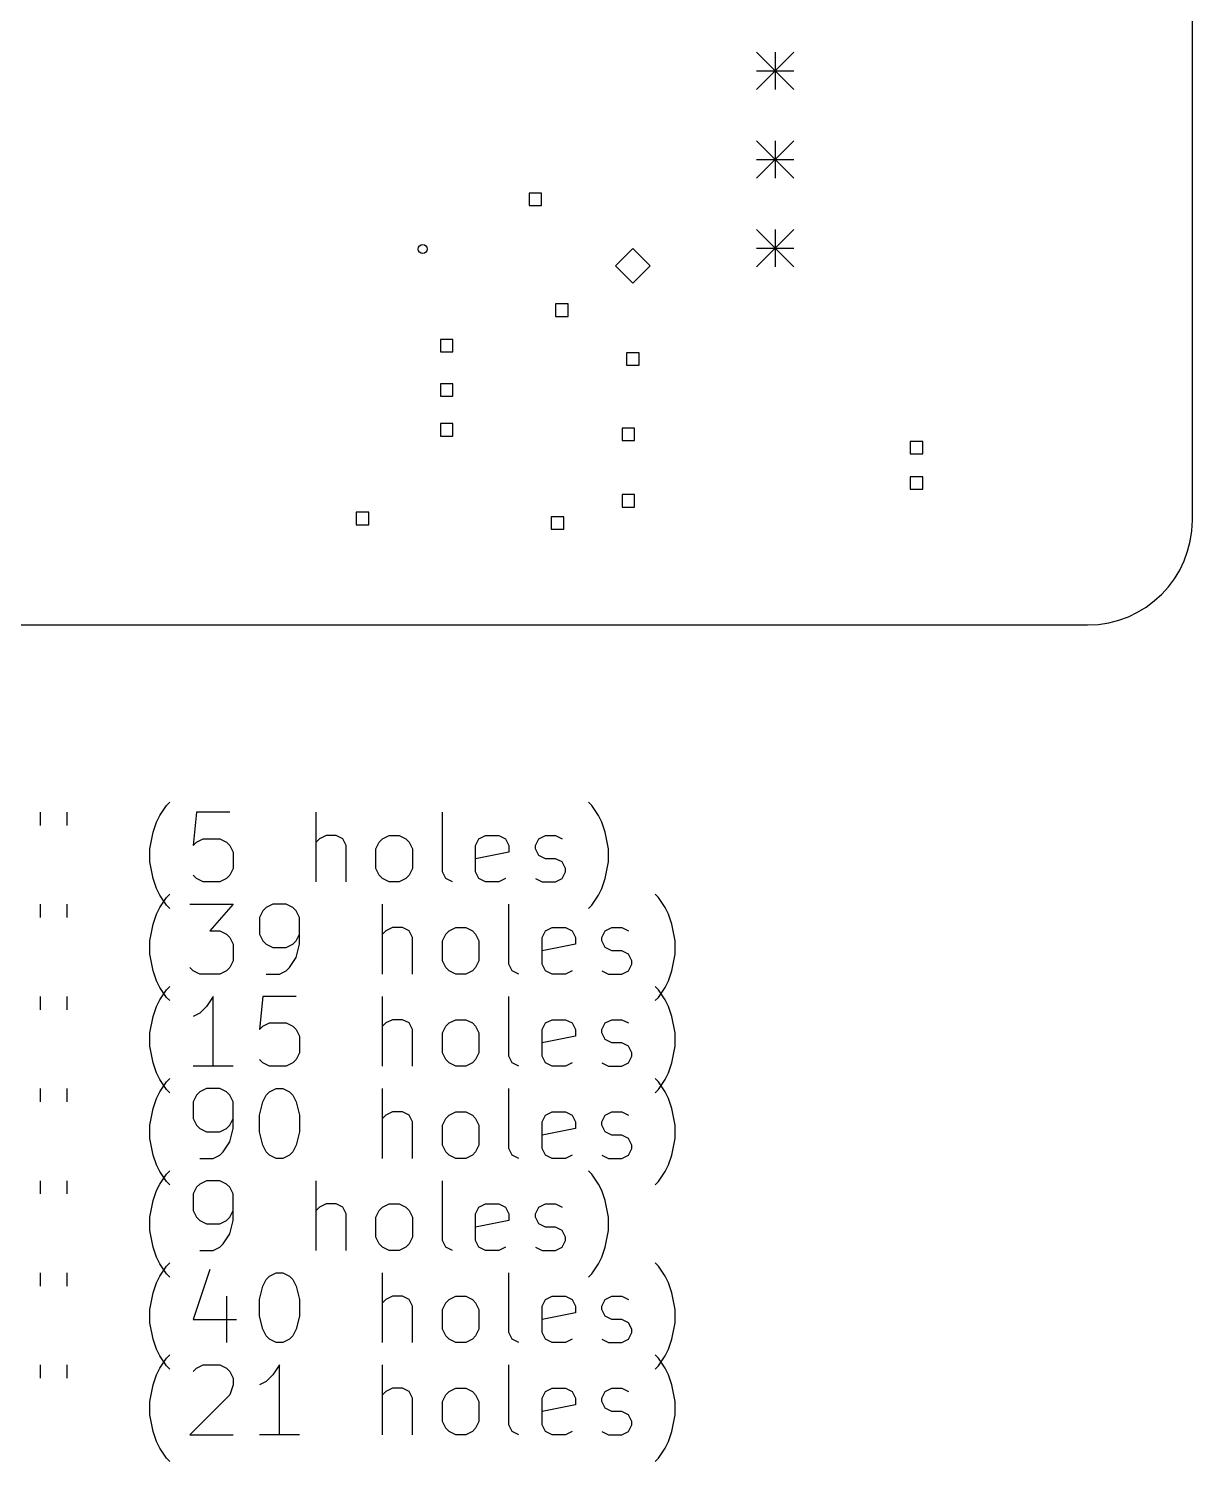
# Model space of a CAD drawing. Extents: x 2.32 to 4.92, y -5.94 to -2.72.
# Drawn here: x 3.608 to 4.921, y -5.944 to -4.327 of the extents above; entities that cross this region are included whole.
import ezdxf

# ---------------------------------------------------------------- set-up
doc = ezdxf.new("R2010")
doc.units = 0
doc.header["$MEASUREMENT"] = 0
doc.layers.add('BLACK', color=7, linetype='CONTINUOUS')

msp = doc.modelspace()

# ---------------------------------------------------------------- linework, layer by layer
at = {"layer": 'BLACK', "linetype": 'CONTINUOUS'}
for p, q in [((4.92126, -4.88189), (4.92126, -2.83465)), ((4.42953, -4.354), (4.47153, -4.396)), ((4.47153, -4.354), (4.42953, -4.396)), ((4.45053, -4.354), (4.45053, -4.396)), ((4.42953, -4.375), (4.47153, -4.375)), ((4.42953, -4.454), (4.47153, -4.496)), ((4.47153, -4.454), (4.42953, -4.496)), ((4.45053, -4.454), (4.45053, -4.496)), ((4.42953, -4.475), (4.47153, -4.475)), ((4.18707, -4.51293), (4.17293, -4.51293)), ((4.17293, -4.51293), (4.17293, -4.52707)), ((4.18707, -4.52707), (4.18707, -4.51293)), ((4.17293, -4.52707), (4.18707, -4.52707)), ((4.42953, -4.554), (4.47153, -4.596)), ((4.47153, -4.554), (4.42953, -4.596)), ((4.45053, -4.554), (4.45053, -4.596)), ((4.29, -4.57531), (4.27031, -4.595)), ((4.30969, -4.595), (4.29, -4.57531)), ((4.42953, -4.575), (4.47153, -4.575)), ((4.27031, -4.595), (4.29, -4.61469)), ((4.29, -4.61469), (4.30969, -4.595)), ((4.21707, -4.63793), (4.20293, -4.63793)), ((4.20293, -4.63793), (4.20293, -4.65207)), ((4.21707, -4.65207), (4.21707, -4.63793)), ((4.20293, -4.65207), (4.21707, -4.65207)), ((4.08707, -4.67793), (4.07293, -4.67793)), ((4.07293, -4.67793), (4.07293, -4.69207)), ((4.08707, -4.69207), (4.08707, -4.67793)), ((4.07293, -4.69207), (4.08707, -4.69207)), ((4.29707, -4.69293), (4.28293, -4.69293)), ((4.28293, -4.69293), (4.28293, -4.70707)), ((4.29707, -4.70707), (4.29707, -4.69293)), ((4.28293, -4.70707), (4.29707, -4.70707)), ((4.08707, -4.72793), (4.07293, -4.72793)), ((4.07293, -4.72793), (4.07293, -4.74207)), ((4.08707, -4.74207), (4.08707, -4.72793)), ((4.07293, -4.74207), (4.08707, -4.74207)), ((4.08707, -4.77293), (4.07293, -4.77293)), ((4.07293, -4.77293), (4.07293, -4.78707)), ((4.08707, -4.78707), (4.08707, -4.77293)), ((4.29207, -4.77793), (4.27793, -4.77793)), ((4.27793, -4.77793), (4.27793, -4.79207)), ((4.29207, -4.79207), (4.29207, -4.77793)), ((4.07293, -4.78707), (4.08707, -4.78707)), ((4.27793, -4.79207), (4.29207, -4.79207)), ((4.61707, -4.79293), (4.60293, -4.79293)), ((4.60293, -4.79293), (4.60293, -4.80707)), ((4.61707, -4.80707), (4.61707, -4.79293)), ((4.60293, -4.80707), (4.61707, -4.80707)), ((4.61707, -4.83293), (4.60293, -4.83293)), ((4.60293, -4.83293), (4.60293, -4.84707)), ((4.60293, -4.84707), (4.61707, -4.84707)), ((4.61707, -4.84707), (4.61707, -4.83293)), ((4.29207, -4.85293), (4.27793, -4.85293)), ((4.27793, -4.85293), (4.27793, -4.86707)), ((4.29207, -4.86707), (4.29207, -4.85293)), ((3.99207, -4.87293), (3.97793, -4.87293)), ((3.97793, -4.87293), (3.97793, -4.88707)), ((3.99207, -4.88707), (3.99207, -4.87293)), ((4.21207, -4.87793), (4.19793, -4.87793)), ((4.19793, -4.87793), (4.19793, -4.89207)), ((4.21207, -4.89207), (4.21207, -4.87793)), ((4.27793, -4.86707), (4.29207, -4.86707)), ((3.97793, -4.88707), (3.99207, -4.88707)), ((4.19793, -4.89207), (4.21207, -4.89207)), ((2.48031, -5), (4.80315, -5)), ((3.75649, -5.21496), (3.76399, -5.20371)), ((3.76399, -5.20371), (3.76774, -5.19997)), ((4.24393, -5.20371), (4.24018, -5.19997)), ((4.25143, -5.21496), (4.24393, -5.20371)), ((3.62151, -5.21121), (3.62151, -5.22621)), ((3.65151, -5.21121), (3.65151, -5.22621)), ((3.75274, -5.22246), (3.75649, -5.21496)), ((3.79774, -5.21121), (3.79399, -5.24871)), ((3.83523, -5.21121), (3.79774, -5.21121)), ((3.93272, -5.28995), (3.93272, -5.21121)), ((4.0752, -5.27871), (4.0752, -5.21121)), ((4.25518, -5.22246), (4.25143, -5.21496)), ((3.74524, -5.25246), (3.74899, -5.23371)), ((3.74899, -5.23371), (3.75274, -5.22246)), ((4.25893, -5.23371), (4.25518, -5.22246)), ((4.26268, -5.25246), (4.25893, -5.23371)), ((3.74524, -5.26746), (3.74524, -5.25246)), ((3.79399, -5.24871), (3.79774, -5.24496)), ((3.79774, -5.24496), (3.80524, -5.24121)), ((3.80524, -5.24121), (3.82398, -5.24121)), ((3.82398, -5.24121), (3.83148, -5.24496)), ((3.83148, -5.24496), (3.83523, -5.24871)), ((3.83523, -5.24871), (3.83898, -5.25621)), ((3.93647, -5.24121), (3.93272, -5.24496)), ((3.94397, -5.23746), (3.93647, -5.24121)), ((3.95522, -5.23746), (3.94397, -5.23746)), ((3.96272, -5.24121), (3.95522, -5.23746)), ((3.96647, -5.24871), (3.96272, -5.24121)), ((3.96647, -5.28995), (3.96647, -5.24871)), ((4.00021, -5.25246), (4.00396, -5.24496)), ((4.00021, -5.27496), (4.00021, -5.25246)), ((4.00396, -5.24496), (4.00771, -5.24121)), ((4.00771, -5.24121), (4.01521, -5.23746)), ((4.01521, -5.23746), (4.02646, -5.23746)), ((4.02646, -5.23746), (4.03396, -5.24121)), ((4.03396, -5.24121), (4.03771, -5.24496)), ((4.03771, -5.24496), (4.04146, -5.25246)), ((4.04146, -5.25246), (4.04146, -5.27496)), ((4.1127, -5.24871), (4.11645, -5.24121)), ((4.1127, -5.27871), (4.1127, -5.24871)), ((4.11645, -5.24121), (4.12395, -5.23746)), ((4.12395, -5.23746), (4.13894, -5.23746)), ((4.13894, -5.23746), (4.14644, -5.24121)), ((4.14644, -5.24121), (4.15019, -5.24871)), ((4.15019, -5.24871), (4.15019, -5.25621)), ((4.18019, -5.24871), (4.18394, -5.24121)), ((4.18019, -5.25246), (4.18019, -5.24871)), ((4.18394, -5.25996), (4.18019, -5.25246)), ((4.18394, -5.24121), (4.19144, -5.23746)), ((4.19144, -5.23746), (4.20269, -5.23746)), ((4.20269, -5.23746), (4.21019, -5.24121)), ((4.26268, -5.26746), (4.26268, -5.25246)), ((3.74899, -5.2862), (3.74524, -5.26746)), ((3.83898, -5.25621), (3.83898, -5.27496)), ((4.15019, -5.25621), (4.1127, -5.26371)), ((4.19144, -5.26371), (4.18394, -5.25996)), ((4.20269, -5.26371), (4.19144, -5.26371)), ((4.21019, -5.26746), (4.20269, -5.26371)), ((4.21394, -5.27496), (4.21019, -5.26746)), ((4.25893, -5.2862), (4.26268, -5.26746)), ((3.79774, -5.2862), (3.79399, -5.28246)), ((3.83523, -5.28246), (3.83148, -5.2862)), ((3.83898, -5.27496), (3.83523, -5.28246)), ((4.00396, -5.28246), (4.00021, -5.27496)), ((4.00771, -5.2862), (4.00396, -5.28246)), ((4.03771, -5.28246), (4.03396, -5.2862)), ((4.04146, -5.27496), (4.03771, -5.28246)), ((4.07895, -5.2862), (4.0752, -5.27871)), ((4.11645, -5.2862), (4.1127, -5.27871)), ((4.21019, -5.2862), (4.21394, -5.27871)), ((4.21394, -5.27871), (4.21394, -5.27496)), ((3.75274, -5.29745), (3.74899, -5.2862)), ((3.75649, -5.30495), (3.75274, -5.29745)), ((3.80524, -5.28995), (3.79774, -5.2862)), ((3.82398, -5.28995), (3.80524, -5.28995)), ((3.83148, -5.2862), (3.82398, -5.28995)), ((4.01521, -5.28995), (4.00771, -5.2862)), ((4.02646, -5.28995), (4.01521, -5.28995)), ((4.03396, -5.2862), (4.02646, -5.28995)), ((4.08645, -5.28995), (4.07895, -5.2862)), ((4.12395, -5.28995), (4.11645, -5.2862)), ((4.13894, -5.28995), (4.12395, -5.28995)), ((4.14644, -5.2862), (4.13894, -5.28995)), ((4.18019, -5.2862), (4.18769, -5.28995)), ((4.18769, -5.28995), (4.20269, -5.28995)), ((4.20269, -5.28995), (4.21019, -5.2862)), ((4.25143, -5.30495), (4.25518, -5.29745)), ((4.25518, -5.29745), (4.25893, -5.2862)), ((3.62151, -5.31515), (3.62151, -5.33015)), ((3.65151, -5.31515), (3.65151, -5.33015)), ((3.76399, -5.3162), (3.75649, -5.30495)), ((3.75649, -5.3189), (3.76399, -5.30765)), ((3.76399, -5.30765), (3.76774, -5.3039)), ((3.76774, -5.31995), (3.76399, -5.3162)), ((3.79024, -5.31515), (3.83898, -5.31515)), ((3.83898, -5.31515), (3.81274, -5.34515)), ((3.88398, -5.31515), (3.87648, -5.3189)), ((3.89897, -5.31515), (3.88398, -5.31515)), ((3.90647, -5.3189), (3.89897, -5.31515)), ((4.00771, -5.39389), (4.00771, -5.31515)), ((4.15019, -5.38264), (4.15019, -5.31515)), ((4.24018, -5.31995), (4.24393, -5.3162)), ((4.24393, -5.3162), (4.25143, -5.30495)), ((4.31892, -5.30765), (4.31517, -5.3039)), ((4.32642, -5.3189), (4.31892, -5.30765)), ((3.74899, -5.33765), (3.75274, -5.3264)), ((3.75274, -5.3264), (3.75649, -5.3189)), ((3.87273, -5.32265), (3.86898, -5.33015)), ((3.86898, -5.33015), (3.86898, -5.3489)), ((3.87648, -5.3189), (3.87273, -5.32265)), ((3.91022, -5.32265), (3.90647, -5.3189)), ((3.91397, -5.33015), (3.91022, -5.32265)), ((3.91397, -5.36015), (3.91397, -5.33015)), ((4.33017, -5.3264), (4.32642, -5.3189)), ((4.33392, -5.33765), (4.33017, -5.3264)), ((3.74524, -5.3564), (3.74899, -5.33765)), ((3.81274, -5.34515), (3.82398, -5.34515)), ((3.82398, -5.34515), (3.83148, -5.3489)), ((3.83148, -5.3489), (3.83523, -5.35265)), ((3.86898, -5.3489), (3.87273, -5.3564)), ((3.91022, -5.3564), (3.91397, -5.3489)), ((4.01146, -5.34515), (4.00771, -5.3489)), ((4.01896, -5.3414), (4.01146, -5.34515)), ((4.03021, -5.3414), (4.01896, -5.3414)), ((4.03771, -5.34515), (4.03021, -5.3414)), ((4.04146, -5.35265), (4.03771, -5.34515)), ((4.0752, -5.3564), (4.07895, -5.3489)), ((4.07895, -5.3489), (4.0827, -5.34515)), ((4.0827, -5.34515), (4.0902, -5.3414)), ((4.0902, -5.3414), (4.10145, -5.3414)), ((4.10145, -5.3414), (4.10895, -5.34515)), ((4.10895, -5.34515), (4.1127, -5.3489)), ((4.1127, -5.3489), (4.11645, -5.3564)), ((4.18769, -5.35265), (4.19144, -5.34515)), ((4.19144, -5.34515), (4.19894, -5.3414)), ((4.19894, -5.3414), (4.21394, -5.3414)), ((4.21394, -5.3414), (4.22143, -5.34515)), ((4.22143, -5.34515), (4.22518, -5.35265)), ((4.25518, -5.35265), (4.25893, -5.34515)), ((4.25893, -5.34515), (4.26643, -5.3414)), ((4.26643, -5.3414), (4.27768, -5.3414)), ((4.27768, -5.3414), (4.28518, -5.34515)), ((4.33767, -5.3564), (4.33392, -5.33765)), ((3.74524, -5.37139), (3.74524, -5.3564)), ((3.83523, -5.35265), (3.83898, -5.36015)), ((3.83898, -5.36015), (3.83898, -5.37889)), ((3.87273, -5.3564), (3.87648, -5.36015)), ((3.87648, -5.36015), (3.88398, -5.3639)), ((3.88398, -5.3639), (3.89897, -5.3639)), ((3.89897, -5.3639), (3.90647, -5.36015)), ((3.90647, -5.36015), (3.91022, -5.3564)), ((3.91022, -5.37514), (3.91397, -5.36015)), ((4.04146, -5.39389), (4.04146, -5.35265)), ((4.0752, -5.37889), (4.0752, -5.3564)), ((4.11645, -5.3564), (4.11645, -5.37889)), ((4.18769, -5.38264), (4.18769, -5.35265)), ((4.22518, -5.36015), (4.18769, -5.36764)), ((4.22518, -5.35265), (4.22518, -5.36015)), ((4.25518, -5.3564), (4.25518, -5.35265)), ((4.25893, -5.3639), (4.25518, -5.3564)), ((4.26643, -5.36764), (4.25893, -5.3639)), ((4.33767, -5.37139), (4.33767, -5.3564)), ((3.74899, -5.39014), (3.74524, -5.37139)), ((3.83898, -5.37889), (3.83523, -5.38639)), ((3.90272, -5.38639), (3.91022, -5.37514)), ((4.07895, -5.38639), (4.0752, -5.37889)), ((4.11645, -5.37889), (4.1127, -5.38639)), ((4.27768, -5.36764), (4.26643, -5.36764)), ((4.28518, -5.37139), (4.27768, -5.36764)), ((4.28893, -5.37889), (4.28518, -5.37139)), ((4.28893, -5.38264), (4.28893, -5.37889)), ((4.33392, -5.39014), (4.33767, -5.37139)), ((3.75274, -5.40139), (3.74899, -5.39014)), ((3.79399, -5.39014), (3.79024, -5.38639)), ((3.80149, -5.39389), (3.79399, -5.39014)), ((3.82398, -5.39389), (3.80149, -5.39389)), ((3.83148, -5.39014), (3.82398, -5.39389)), ((3.83523, -5.38639), (3.83148, -5.39014)), ((3.87648, -5.39389), (3.89148, -5.39389)), ((3.89148, -5.39389), (3.89897, -5.39014)), ((3.89897, -5.39014), (3.90272, -5.38639)), ((4.0827, -5.39014), (4.07895, -5.38639)), ((4.0902, -5.39389), (4.0827, -5.39014)), ((4.10145, -5.39389), (4.0902, -5.39389)), ((4.10895, -5.39014), (4.10145, -5.39389)), ((4.1127, -5.38639), (4.10895, -5.39014)), ((4.15394, -5.39014), (4.15019, -5.38264)), ((4.16144, -5.39389), (4.15394, -5.39014)), ((4.19144, -5.39014), (4.18769, -5.38264)), ((4.19894, -5.39389), (4.19144, -5.39014)), ((4.21394, -5.39389), (4.19894, -5.39389)), ((4.22143, -5.39014), (4.21394, -5.39389)), ((4.25518, -5.39014), (4.26268, -5.39389)), ((4.26268, -5.39389), (4.27768, -5.39389)), ((4.27768, -5.39389), (4.28518, -5.39014)), ((4.28518, -5.39014), (4.28893, -5.38264)), ((4.33017, -5.40139), (4.33392, -5.39014)), ((3.75649, -5.40889), (3.75274, -5.40139)), ((3.76399, -5.42014), (3.75649, -5.40889)), ((3.75649, -5.42284), (3.76399, -5.41159)), ((3.76399, -5.41159), (3.76774, -5.40784)), ((4.31892, -5.41159), (4.31517, -5.40784)), ((4.31892, -5.42014), (4.32642, -5.40889)), ((4.32642, -5.42284), (4.31892, -5.41159)), ((4.32642, -5.40889), (4.33017, -5.40139)), ((3.62151, -5.41909), (3.62151, -5.43409)), ((3.65151, -5.41909), (3.65151, -5.43409)), ((3.75274, -5.43034), (3.75649, -5.42284)), ((3.76774, -5.42389), (3.76399, -5.42014)), ((3.81649, -5.41909), (3.80899, -5.43034)), ((3.81649, -5.49783), (3.81649, -5.41909)), ((3.87273, -5.41909), (3.86898, -5.45658)), ((3.91022, -5.41909), (3.87273, -5.41909)), ((4.00771, -5.49783), (4.00771, -5.41909)), ((4.15019, -5.48658), (4.15019, -5.41909)), ((4.31517, -5.42389), (4.31892, -5.42014)), ((4.33017, -5.43034), (4.32642, -5.42284)), ((3.74524, -5.46033), (3.74899, -5.44159)), ((3.74899, -5.44159), (3.75274, -5.43034)), ((3.80149, -5.43784), (3.79399, -5.44159)), ((3.80899, -5.43034), (3.80149, -5.43784)), ((4.01896, -5.44533), (4.01146, -5.44908)), ((4.03021, -5.44533), (4.01896, -5.44533)), ((4.03771, -5.44908), (4.03021, -5.44533)), ((4.0827, -5.44908), (4.0902, -5.44533)), ((4.0902, -5.44533), (4.10145, -5.44533)), ((4.10145, -5.44533), (4.10895, -5.44908)), ((4.19144, -5.44908), (4.19894, -5.44533)), ((4.19894, -5.44533), (4.21394, -5.44533)), ((4.21394, -5.44533), (4.22143, -5.44908)), ((4.25893, -5.44908), (4.26643, -5.44533)), ((4.26643, -5.44533), (4.27768, -5.44533)), ((4.27768, -5.44533), (4.28518, -5.44908)), ((4.33392, -5.44159), (4.33017, -5.43034)), ((4.33767, -5.46033), (4.33392, -5.44159)), ((3.74524, -5.47533), (3.74524, -5.46033)), ((3.86898, -5.45658), (3.87273, -5.45283)), ((3.87273, -5.45283), (3.88023, -5.44908)), ((3.88023, -5.44908), (3.89897, -5.44908)), ((3.89897, -5.44908), (3.90647, -5.45283)), ((3.90647, -5.45283), (3.91022, -5.45658)), ((3.91022, -5.45658), (3.91397, -5.46408)), ((4.01146, -5.44908), (4.00771, -5.45283)), ((4.04146, -5.45658), (4.03771, -5.44908)), ((4.04146, -5.49783), (4.04146, -5.45658)), ((4.0752, -5.46033), (4.07895, -5.45283)), ((4.0752, -5.48283), (4.0752, -5.46033)), ((4.07895, -5.45283), (4.0827, -5.44908)), ((4.10895, -5.44908), (4.1127, -5.45283)), ((4.1127, -5.45283), (4.11645, -5.46033)), ((4.11645, -5.46033), (4.11645, -5.48283)), ((4.18769, -5.45658), (4.19144, -5.44908)), ((4.18769, -5.48658), (4.18769, -5.45658)), ((4.22143, -5.44908), (4.22518, -5.45658)), ((4.22518, -5.45658), (4.22518, -5.46408)), ((4.25518, -5.45658), (4.25893, -5.44908)), ((4.25518, -5.46033), (4.25518, -5.45658)), ((4.25893, -5.46783), (4.25518, -5.46033)), ((4.33767, -5.47533), (4.33767, -5.46033)), ((3.74899, -5.49408), (3.74524, -5.47533)), ((3.91397, -5.46408), (3.91397, -5.48283)), ((4.22518, -5.46408), (4.18769, -5.47158)), ((4.26643, -5.47158), (4.25893, -5.46783)), ((4.27768, -5.47158), (4.26643, -5.47158)), ((4.28518, -5.47533), (4.27768, -5.47158)), ((4.28893, -5.48283), (4.28518, -5.47533)), ((4.33392, -5.49408), (4.33767, -5.47533)), ((3.75274, -5.50533), (3.74899, -5.49408)), ((3.87273, -5.49408), (3.86898, -5.49033)), ((3.88023, -5.49783), (3.87273, -5.49408)), ((3.90647, -5.49408), (3.89897, -5.49783)), ((3.91022, -5.49033), (3.90647, -5.49408)), ((3.91397, -5.48283), (3.91022, -5.49033)), ((4.07895, -5.49033), (4.0752, -5.48283)), ((4.0827, -5.49408), (4.07895, -5.49033)), ((4.0902, -5.49783), (4.0827, -5.49408)), ((4.10895, -5.49408), (4.10145, -5.49783)), ((4.1127, -5.49033), (4.10895, -5.49408)), ((4.11645, -5.48283), (4.1127, -5.49033)), ((4.15394, -5.49408), (4.15019, -5.48658)), ((4.16144, -5.49783), (4.15394, -5.49408)), ((4.19144, -5.49408), (4.18769, -5.48658)), ((4.19894, -5.49783), (4.19144, -5.49408)), ((4.22143, -5.49408), (4.21394, -5.49783)), ((4.25518, -5.49408), (4.26268, -5.49783)), ((4.27768, -5.49783), (4.28518, -5.49408)), ((4.28518, -5.49408), (4.28893, -5.48658)), ((4.28893, -5.48658), (4.28893, -5.48283)), ((4.33017, -5.50533), (4.33392, -5.49408)), ((3.75649, -5.51283), (3.75274, -5.50533)), ((3.83898, -5.49783), (3.79399, -5.49783)), ((3.89897, -5.49783), (3.88023, -5.49783)), ((4.10145, -5.49783), (4.0902, -5.49783)), ((4.21394, -5.49783), (4.19894, -5.49783)), ((4.26268, -5.49783), (4.27768, -5.49783)), ((4.32642, -5.51283), (4.33017, -5.50533)), ((3.62151, -5.52303), (3.62151, -5.53802)), ((3.65151, -5.52303), (3.65151, -5.53802)), ((3.75274, -5.53427), (3.75649, -5.52677)), ((3.76399, -5.52407), (3.75649, -5.51283)), ((3.75649, -5.52677), (3.76399, -5.51553)), ((3.76399, -5.51553), (3.76774, -5.51178)), ((3.76774, -5.52782), (3.76399, -5.52407)), ((3.80149, -5.52677), (3.79774, -5.53052)), ((3.80899, -5.52303), (3.80149, -5.52677)), ((3.82398, -5.52303), (3.80899, -5.52303)), ((3.83148, -5.52677), (3.82398, -5.52303)), ((3.83523, -5.53052), (3.83148, -5.52677)), ((3.87648, -5.53052), (3.88023, -5.52677)), ((3.88023, -5.52677), (3.88773, -5.52303)), ((3.88773, -5.52303), (3.89523, -5.52303)), ((3.89523, -5.52303), (3.90272, -5.52677)), ((3.90272, -5.52677), (3.90647, -5.53052)), ((4.00771, -5.60177), (4.00771, -5.52303)), ((4.15019, -5.59052), (4.15019, -5.52303)), ((4.31892, -5.51553), (4.31517, -5.51178)), ((4.31517, -5.52782), (4.31892, -5.52407)), ((4.31892, -5.52407), (4.32642, -5.51283)), ((4.32642, -5.52677), (4.31892, -5.51553)), ((4.33017, -5.53427), (4.32642, -5.52677)), ((3.74899, -5.54552), (3.75274, -5.53427)), ((3.79774, -5.53052), (3.79399, -5.53802)), ((3.79399, -5.53802), (3.79399, -5.55677)), ((3.83898, -5.53802), (3.83523, -5.53052)), ((3.83898, -5.56802), (3.83898, -5.53802)), ((3.86898, -5.55302), (3.87273, -5.53802)), ((3.87273, -5.53802), (3.87648, -5.53052)), ((3.90647, -5.53052), (3.91022, -5.53802)), ((3.91022, -5.53802), (3.91397, -5.55302)), ((4.33392, -5.54552), (4.33017, -5.53427)), ((3.74524, -5.56427), (3.74899, -5.54552)), ((3.79399, -5.55677), (3.79774, -5.56427)), ((3.83523, -5.56427), (3.83898, -5.55677)), ((3.86898, -5.57177), (3.86898, -5.55302)), ((3.91397, -5.55302), (3.91397, -5.57177)), ((4.01146, -5.55302), (4.00771, -5.55677)), ((4.01896, -5.54927), (4.01146, -5.55302)), ((4.03021, -5.54927), (4.01896, -5.54927)), ((4.03771, -5.55302), (4.03021, -5.54927)), ((4.04146, -5.56052), (4.03771, -5.55302)), ((4.0752, -5.56427), (4.07895, -5.55677)), ((4.07895, -5.55677), (4.0827, -5.55302)), ((4.0827, -5.55302), (4.0902, -5.54927)), ((4.0902, -5.54927), (4.10145, -5.54927)), ((4.10145, -5.54927), (4.10895, -5.55302)), ((4.10895, -5.55302), (4.1127, -5.55677)), ((4.1127, -5.55677), (4.11645, -5.56427)), ((4.18769, -5.56052), (4.19144, -5.55302)), ((4.19144, -5.55302), (4.19894, -5.54927)), ((4.19894, -5.54927), (4.21394, -5.54927)), ((4.21394, -5.54927), (4.22143, -5.55302)), ((4.22143, -5.55302), (4.22518, -5.56052)), ((4.25518, -5.56052), (4.25893, -5.55302)), ((4.25893, -5.55302), (4.26643, -5.54927)), ((4.26643, -5.54927), (4.27768, -5.54927)), ((4.27768, -5.54927), (4.28518, -5.55302)), ((4.33767, -5.56427), (4.33392, -5.54552)), ((3.74524, -5.57927), (3.74524, -5.56427)), ((3.79774, -5.56427), (3.80149, -5.56802)), ((3.80149, -5.56802), (3.80899, -5.57177)), ((3.80899, -5.57177), (3.82398, -5.57177)), ((3.82398, -5.57177), (3.83148, -5.56802)), ((3.83148, -5.56802), (3.83523, -5.56427)), ((3.83523, -5.58302), (3.83898, -5.56802)), ((3.87273, -5.58677), (3.86898, -5.57177)), ((3.91397, -5.57177), (3.91022, -5.58677)), ((4.04146, -5.60177), (4.04146, -5.56052)), ((4.0752, -5.58677), (4.0752, -5.56427)), ((4.11645, -5.56427), (4.11645, -5.58677)), ((4.18769, -5.59052), (4.18769, -5.56052)), ((4.22518, -5.56802), (4.18769, -5.57552)), ((4.22518, -5.56052), (4.22518, -5.56802)), ((4.25518, -5.56427), (4.25518, -5.56052)), ((4.25893, -5.57177), (4.25518, -5.56427)), ((4.26643, -5.57552), (4.25893, -5.57177)), ((4.27768, -5.57552), (4.26643, -5.57552)), ((4.28518, -5.57927), (4.27768, -5.57552)), ((4.33767, -5.57927), (4.33767, -5.56427)), ((3.74899, -5.59802), (3.74524, -5.57927)), ((3.82773, -5.59427), (3.83523, -5.58302)), ((3.87648, -5.59427), (3.87273, -5.58677)), ((3.91022, -5.58677), (3.90647, -5.59427)), ((4.07895, -5.59427), (4.0752, -5.58677)), ((4.11645, -5.58677), (4.1127, -5.59427)), ((4.15394, -5.59802), (4.15019, -5.59052)), ((4.19144, -5.59802), (4.18769, -5.59052)), ((4.28893, -5.58677), (4.28518, -5.57927)), ((4.28518, -5.59802), (4.28893, -5.59052)), ((4.28893, -5.59052), (4.28893, -5.58677)), ((4.33392, -5.59802), (4.33767, -5.57927)), ((3.75274, -5.60926), (3.74899, -5.59802)), ((3.80149, -5.60177), (3.81649, -5.60177)), ((3.81649, -5.60177), (3.82398, -5.59802)), ((3.82398, -5.59802), (3.82773, -5.59427)), ((3.88023, -5.59802), (3.87648, -5.59427)), ((3.88773, -5.60177), (3.88023, -5.59802)), ((3.89523, -5.60177), (3.88773, -5.60177)), ((3.90272, -5.59802), (3.89523, -5.60177)), ((3.90647, -5.59427), (3.90272, -5.59802)), ((4.0827, -5.59802), (4.07895, -5.59427)), ((4.0902, -5.60177), (4.0827, -5.59802)), ((4.10145, -5.60177), (4.0902, -5.60177)), ((4.10895, -5.59802), (4.10145, -5.60177)), ((4.1127, -5.59427), (4.10895, -5.59802)), ((4.16144, -5.60177), (4.15394, -5.59802)), ((4.19894, -5.60177), (4.19144, -5.59802)), ((4.21394, -5.60177), (4.19894, -5.60177)), ((4.22143, -5.59802), (4.21394, -5.60177)), ((4.25518, -5.59802), (4.26268, -5.60177)), ((4.26268, -5.60177), (4.27768, -5.60177)), ((4.27768, -5.60177), (4.28518, -5.59802)), ((4.33017, -5.60926), (4.33392, -5.59802)), ((3.75649, -5.61676), (3.75274, -5.60926)), ((3.76399, -5.62801), (3.75649, -5.61676)), ((3.75649, -5.63071), (3.76399, -5.61946)), ((3.76399, -5.61946), (3.76774, -5.61571)), ((4.24393, -5.61946), (4.24018, -5.61571)), ((4.25143, -5.63071), (4.24393, -5.61946)), ((4.31892, -5.62801), (4.32642, -5.61676)), ((4.32642, -5.61676), (4.33017, -5.60926)), ((3.62151, -5.62696), (3.62151, -5.64196)), ((3.65151, -5.62696), (3.65151, -5.64196)), ((3.74899, -5.64946), (3.75274, -5.63821)), ((3.75274, -5.63821), (3.75649, -5.63071)), ((3.76774, -5.63176), (3.76399, -5.62801)), ((3.79774, -5.63446), (3.79399, -5.64196)), ((3.80149, -5.63071), (3.79774, -5.63446)), ((3.80899, -5.62696), (3.80149, -5.63071)), ((3.82398, -5.62696), (3.80899, -5.62696)), ((3.83148, -5.63071), (3.82398, -5.62696)), ((3.83523, -5.63446), (3.83148, -5.63071)), ((3.83898, -5.64196), (3.83523, -5.63446)), ((3.93272, -5.7057), (3.93272, -5.62696)), ((4.0752, -5.69445), (4.0752, -5.62696)), ((4.25518, -5.63821), (4.25143, -5.63071)), ((4.25893, -5.64946), (4.25518, -5.63821)), ((4.31517, -5.63176), (4.31892, -5.62801)), ((3.74524, -5.66821), (3.74899, -5.64946)), ((3.79399, -5.64196), (3.79399, -5.66071)), ((3.83898, -5.67196), (3.83898, -5.64196)), ((3.94397, -5.65321), (3.93647, -5.65696)), ((3.95522, -5.65321), (3.94397, -5.65321)), ((3.96272, -5.65696), (3.95522, -5.65321)), ((4.00771, -5.65696), (4.01521, -5.65321)), ((4.01521, -5.65321), (4.02646, -5.65321)), ((4.02646, -5.65321), (4.03396, -5.65696)), ((4.11645, -5.65696), (4.12395, -5.65321)), ((4.12395, -5.65321), (4.13894, -5.65321)), ((4.13894, -5.65321), (4.14644, -5.65696)), ((4.18394, -5.65696), (4.19144, -5.65321)), ((4.19144, -5.65321), (4.20269, -5.65321)), ((4.20269, -5.65321), (4.21019, -5.65696)), ((4.26268, -5.66821), (4.25893, -5.64946)), ((3.74524, -5.68321), (3.74524, -5.66821)), ((3.79399, -5.66071), (3.79774, -5.66821)), ((3.79774, -5.66821), (3.80149, -5.67196)), ((3.80149, -5.67196), (3.80899, -5.67571)), ((3.82398, -5.67571), (3.83148, -5.67196)), ((3.83148, -5.67196), (3.83523, -5.66821)), ((3.83523, -5.66821), (3.83898, -5.66071)), ((3.83523, -5.68695), (3.83898, -5.67196)), ((3.93647, -5.65696), (3.93272, -5.66071)), ((3.96647, -5.66446), (3.96272, -5.65696)), ((3.96647, -5.7057), (3.96647, -5.66446)), ((4.00021, -5.66821), (4.00396, -5.66071)), ((4.00021, -5.6907), (4.00021, -5.66821)), ((4.00396, -5.66071), (4.00771, -5.65696)), ((4.03396, -5.65696), (4.03771, -5.66071)), ((4.03771, -5.66071), (4.04146, -5.66821)), ((4.04146, -5.66821), (4.04146, -5.6907)), ((4.1127, -5.66446), (4.11645, -5.65696)), ((4.1127, -5.69445), (4.1127, -5.66446)), ((4.15019, -5.67196), (4.1127, -5.67946)), ((4.14644, -5.65696), (4.15019, -5.66446)), ((4.15019, -5.66446), (4.15019, -5.67196)), ((4.18019, -5.66446), (4.18394, -5.65696)), ((4.18019, -5.66821), (4.18019, -5.66446)), ((4.18394, -5.67571), (4.18019, -5.66821)), ((4.26268, -5.68321), (4.26268, -5.66821)), ((3.74899, -5.70195), (3.74524, -5.68321)), ((3.80899, -5.67571), (3.82398, -5.67571)), ((3.82773, -5.6982), (3.83523, -5.68695)), ((4.19144, -5.67946), (4.18394, -5.67571)), ((4.20269, -5.67946), (4.19144, -5.67946)), ((4.21019, -5.68321), (4.20269, -5.67946)), ((4.21394, -5.6907), (4.21019, -5.68321)), ((4.25893, -5.70195), (4.26268, -5.68321)), ((3.75274, -5.7132), (3.74899, -5.70195)), ((3.81649, -5.7057), (3.82398, -5.70195)), ((3.82398, -5.70195), (3.82773, -5.6982)), ((4.00396, -5.6982), (4.00021, -5.6907)), ((4.00771, -5.70195), (4.00396, -5.6982)), ((4.01521, -5.7057), (4.00771, -5.70195)), ((4.03396, -5.70195), (4.02646, -5.7057)), ((4.03771, -5.6982), (4.03396, -5.70195)), ((4.04146, -5.6907), (4.03771, -5.6982)), ((4.07895, -5.70195), (4.0752, -5.69445)), ((4.08645, -5.7057), (4.07895, -5.70195)), ((4.11645, -5.70195), (4.1127, -5.69445)), ((4.12395, -5.7057), (4.11645, -5.70195)), ((4.14644, -5.70195), (4.13894, -5.7057)), ((4.18019, -5.70195), (4.18769, -5.7057)), ((4.20269, -5.7057), (4.21019, -5.70195)), ((4.21019, -5.70195), (4.21394, -5.69445)), ((4.21394, -5.69445), (4.21394, -5.6907)), ((4.25518, -5.7132), (4.25893, -5.70195)), ((3.75649, -5.7207), (3.75274, -5.7132)), ((3.76399, -5.73195), (3.75649, -5.7207)), ((3.76399, -5.7234), (3.76774, -5.71965)), ((3.80149, -5.7057), (3.81649, -5.7057)), ((4.02646, -5.7057), (4.01521, -5.7057)), ((4.13894, -5.7057), (4.12395, -5.7057)), ((4.18769, -5.7057), (4.20269, -5.7057)), ((4.24393, -5.73195), (4.25143, -5.7207)), ((4.25143, -5.7207), (4.25518, -5.7132)), ((4.31892, -5.7234), (4.31517, -5.71965)), ((3.62151, -5.7309), (3.62151, -5.7459)), ((3.65151, -5.7309), (3.65151, -5.7459)), ((3.75274, -5.74215), (3.75649, -5.73465)), ((3.75649, -5.73465), (3.76399, -5.7234)), ((3.76774, -5.7357), (3.76399, -5.73195)), ((3.81274, -5.72715), (3.79399, -5.78339)), ((3.87648, -5.7384), (3.88023, -5.73465)), ((3.88023, -5.73465), (3.88773, -5.7309)), ((3.88773, -5.7309), (3.89523, -5.7309)), ((3.89523, -5.7309), (3.90272, -5.73465)), ((3.90272, -5.73465), (3.90647, -5.7384)), ((4.00771, -5.80964), (4.00771, -5.7309)), ((4.15019, -5.79839), (4.15019, -5.7309)), ((4.24018, -5.7357), (4.24393, -5.73195)), ((4.32642, -5.73465), (4.31892, -5.7234)), ((4.33017, -5.74215), (4.32642, -5.73465)), ((3.74524, -5.77214), (3.74899, -5.7534)), ((3.74899, -5.7534), (3.75274, -5.74215)), ((3.86898, -5.7609), (3.87273, -5.7459)), ((3.87273, -5.7459), (3.87648, -5.7384)), ((3.90647, -5.7384), (3.91022, -5.7459)), ((3.91022, -5.7459), (3.91397, -5.7609)), ((4.33392, -5.7534), (4.33017, -5.74215)), ((4.33767, -5.77214), (4.33392, -5.7534)), ((3.83148, -5.75715), (3.83148, -5.80964)), ((3.86898, -5.77964), (3.86898, -5.7609)), ((3.91397, -5.7609), (3.91397, -5.77964)), ((4.01146, -5.7609), (4.00771, -5.76464)), ((4.01896, -5.75715), (4.01146, -5.7609)), ((4.03021, -5.75715), (4.01896, -5.75715)), ((4.03771, -5.7609), (4.03021, -5.75715)), ((4.04146, -5.76839), (4.03771, -5.7609)), ((4.04146, -5.80964), (4.04146, -5.76839)), ((4.0752, -5.77214), (4.07895, -5.76464)), ((4.07895, -5.76464), (4.0827, -5.7609)), ((4.0827, -5.7609), (4.0902, -5.75715)), ((4.0902, -5.75715), (4.10145, -5.75715)), ((4.10145, -5.75715), (4.10895, -5.7609)), ((4.10895, -5.7609), (4.1127, -5.76464)), ((4.1127, -5.76464), (4.11645, -5.77214)), ((4.18769, -5.76839), (4.19144, -5.7609)), ((4.18769, -5.79839), (4.18769, -5.76839)), ((4.19144, -5.7609), (4.19894, -5.75715)), ((4.19894, -5.75715), (4.21394, -5.75715)), ((4.21394, -5.75715), (4.22143, -5.7609)), ((4.22143, -5.7609), (4.22518, -5.76839)), ((4.22518, -5.76839), (4.22518, -5.77589)), ((4.25518, -5.76839), (4.25893, -5.7609)), ((4.25518, -5.77214), (4.25518, -5.76839)), ((4.25893, -5.7609), (4.26643, -5.75715)), ((4.26643, -5.75715), (4.27768, -5.75715)), ((4.27768, -5.75715), (4.28518, -5.7609)), ((3.74524, -5.78714), (3.74524, -5.77214)), ((3.79399, -5.78339), (3.84273, -5.78339)), ((3.87273, -5.79464), (3.86898, -5.77964)), ((3.91397, -5.77964), (3.91022, -5.79464)), ((4.0752, -5.79464), (4.0752, -5.77214)), ((4.11645, -5.77214), (4.11645, -5.79464)), ((4.22518, -5.77589), (4.18769, -5.78339)), ((4.25893, -5.77964), (4.25518, -5.77214)), ((4.26643, -5.78339), (4.25893, -5.77964)), ((4.27768, -5.78339), (4.26643, -5.78339)), ((4.28518, -5.78714), (4.27768, -5.78339)), ((4.33767, -5.78714), (4.33767, -5.77214)), ((3.74899, -5.80589), (3.74524, -5.78714)), ((3.87648, -5.80214), (3.87273, -5.79464)), ((3.91022, -5.79464), (3.90647, -5.80214)), ((4.07895, -5.80214), (4.0752, -5.79464)), ((4.11645, -5.79464), (4.1127, -5.80214)), ((4.15394, -5.80589), (4.15019, -5.79839)), ((4.19144, -5.80589), (4.18769, -5.79839)), ((4.28893, -5.79464), (4.28518, -5.78714)), ((4.28518, -5.80589), (4.28893, -5.79839)), ((4.28893, -5.79839), (4.28893, -5.79464)), ((4.33392, -5.80589), (4.33767, -5.78714)), ((3.75274, -5.81714), (3.74899, -5.80589)), ((3.75649, -5.82464), (3.75274, -5.81714)), ((3.88023, -5.80589), (3.87648, -5.80214)), ((3.88773, -5.80964), (3.88023, -5.80589)), ((3.89523, -5.80964), (3.88773, -5.80964)), ((3.90272, -5.80589), (3.89523, -5.80964)), ((3.90647, -5.80214), (3.90272, -5.80589)), ((4.0827, -5.80589), (4.07895, -5.80214)), ((4.0902, -5.80964), (4.0827, -5.80589)), ((4.10145, -5.80964), (4.0902, -5.80964)), ((4.10895, -5.80589), (4.10145, -5.80964)), ((4.1127, -5.80214), (4.10895, -5.80589)), ((4.16144, -5.80964), (4.15394, -5.80589)), ((4.19894, -5.80964), (4.19144, -5.80589)), ((4.21394, -5.80964), (4.19894, -5.80964)), ((4.22143, -5.80589), (4.21394, -5.80964)), ((4.25518, -5.80589), (4.26268, -5.80964)), ((4.26268, -5.80964), (4.27768, -5.80964)), ((4.27768, -5.80964), (4.28518, -5.80589)), ((4.32642, -5.82464), (4.33017, -5.81714)), ((4.33017, -5.81714), (4.33392, -5.80589)), ((3.76399, -5.83589), (3.75649, -5.82464)), ((3.75649, -5.83859), (3.76399, -5.82734)), ((3.76399, -5.82734), (3.76774, -5.82359)), ((4.31892, -5.82734), (4.31517, -5.82359)), ((4.31892, -5.83589), (4.32642, -5.82464)), ((4.32642, -5.83859), (4.31892, -5.82734)), ((3.62151, -5.83484), (3.62151, -5.84983)), ((3.65151, -5.83484), (3.65151, -5.84983)), ((3.74899, -5.85733), (3.75274, -5.84608)), ((3.75274, -5.84608), (3.75649, -5.83859)), ((3.76774, -5.83964), (3.76399, -5.83589)), ((3.79399, -5.84234), (3.79774, -5.83859)), ((3.79774, -5.83859), (3.80524, -5.83484)), ((3.80524, -5.83484), (3.82398, -5.83484)), ((3.82398, -5.83484), (3.83148, -5.83859)), ((3.83148, -5.83859), (3.83523, -5.84234)), ((3.83523, -5.84234), (3.83898, -5.84983)), ((3.83898, -5.84983), (3.83898, -5.85733)), ((3.88398, -5.84608), (3.87648, -5.85358)), ((3.89148, -5.83484), (3.88398, -5.84608)), ((3.89148, -5.91358), (3.89148, -5.83484)), ((4.00771, -5.91358), (4.00771, -5.83484)), ((4.15019, -5.90233), (4.15019, -5.83484)), ((4.31517, -5.83964), (4.31892, -5.83589)), ((4.33017, -5.84608), (4.32642, -5.83859)), ((4.33392, -5.85733), (4.33017, -5.84608)), ((3.74524, -5.87608), (3.74899, -5.85733)), ((3.83898, -5.85733), (3.83523, -5.86858)), ((3.87648, -5.85358), (3.86898, -5.85733)), ((4.01146, -5.86483), (4.00771, -5.86858)), ((4.01896, -5.86108), (4.01146, -5.86483)), ((4.03021, -5.86108), (4.01896, -5.86108)), ((4.03771, -5.86483), (4.03021, -5.86108)), ((4.04146, -5.87233), (4.03771, -5.86483)), ((4.07895, -5.86858), (4.0827, -5.86483)), ((4.0827, -5.86483), (4.0902, -5.86108)), ((4.0902, -5.86108), (4.10145, -5.86108)), ((4.10145, -5.86108), (4.10895, -5.86483)), ((4.10895, -5.86483), (4.1127, -5.86858)), ((4.18769, -5.87233), (4.19144, -5.86483)), ((4.19144, -5.86483), (4.19894, -5.86108)), ((4.19894, -5.86108), (4.21394, -5.86108)), ((4.21394, -5.86108), (4.22143, -5.86483)), ((4.22143, -5.86483), (4.22518, -5.87233)), ((4.25518, -5.87233), (4.25893, -5.86483)), ((4.25893, -5.86483), (4.26643, -5.86108)), ((4.26643, -5.86108), (4.27768, -5.86108)), ((4.27768, -5.86108), (4.28518, -5.86483)), ((4.33767, -5.87608), (4.33392, -5.85733)), ((3.74524, -5.89108), (3.74524, -5.87608)), ((3.83523, -5.86858), (3.79024, -5.91358)), ((4.04146, -5.91358), (4.04146, -5.87233)), ((4.0752, -5.87608), (4.07895, -5.86858)), ((4.0752, -5.89858), (4.0752, -5.87608)), ((4.1127, -5.86858), (4.11645, -5.87608)), ((4.11645, -5.87608), (4.11645, -5.89858)), ((4.18769, -5.90233), (4.18769, -5.87233)), ((4.22518, -5.87983), (4.18769, -5.88733)), ((4.22518, -5.87233), (4.22518, -5.87983)), ((4.25518, -5.87608), (4.25518, -5.87233)), ((4.25893, -5.88358), (4.25518, -5.87608)), ((4.33767, -5.89108), (4.33767, -5.87608)), ((3.74899, -5.90983), (3.74524, -5.89108)), ((4.07895, -5.90608), (4.0752, -5.89858)), ((4.11645, -5.89858), (4.1127, -5.90608)), ((4.26643, -5.88733), (4.25893, -5.88358)), ((4.27768, -5.88733), (4.26643, -5.88733)), ((4.28518, -5.89108), (4.27768, -5.88733)), ((4.28893, -5.89858), (4.28518, -5.89108)), ((4.28893, -5.90233), (4.28893, -5.89858)), ((4.33392, -5.90983), (4.33767, -5.89108)), ((3.75274, -5.92108), (3.74899, -5.90983)), ((3.79024, -5.91358), (3.83898, -5.91358)), ((3.91397, -5.91358), (3.86898, -5.91358)), ((4.0827, -5.90983), (4.07895, -5.90608)), ((4.0902, -5.91358), (4.0827, -5.90983)), ((4.10145, -5.91358), (4.0902, -5.91358)), ((4.10895, -5.90983), (4.10145, -5.91358)), ((4.1127, -5.90608), (4.10895, -5.90983)), ((4.15394, -5.90983), (4.15019, -5.90233)), ((4.16144, -5.91358), (4.15394, -5.90983)), ((4.19144, -5.90983), (4.18769, -5.90233)), ((4.19894, -5.91358), (4.19144, -5.90983)), ((4.21394, -5.91358), (4.19894, -5.91358)), ((4.22143, -5.90983), (4.21394, -5.91358)), ((4.25518, -5.90983), (4.26268, -5.91358)), ((4.26268, -5.91358), (4.27768, -5.91358)), ((4.27768, -5.91358), (4.28518, -5.90983)), ((4.28518, -5.90983), (4.28893, -5.90233)), ((4.33017, -5.92108), (4.33392, -5.90983)), ((3.75649, -5.92857), (3.75274, -5.92108)), ((3.76399, -5.93982), (3.75649, -5.92857)), ((4.31892, -5.93982), (4.32642, -5.92857)), ((4.32642, -5.92857), (4.33017, -5.92108)), ((3.76774, -5.94357), (3.76399, -5.93982)), ((4.31517, -5.94357), (4.31892, -5.93982))]:
    msp.add_line(p, q, dxfattribs=at)
at = {"layer": 'BLACK'}
msp.add_circle((4.053, -4.576), 0.005, dxfattribs=at)
msp.add_arc((4.80315, -4.88189), 0.11811, -90, 0, dxfattribs=at)

doc.saveas('drawing.dxf')
